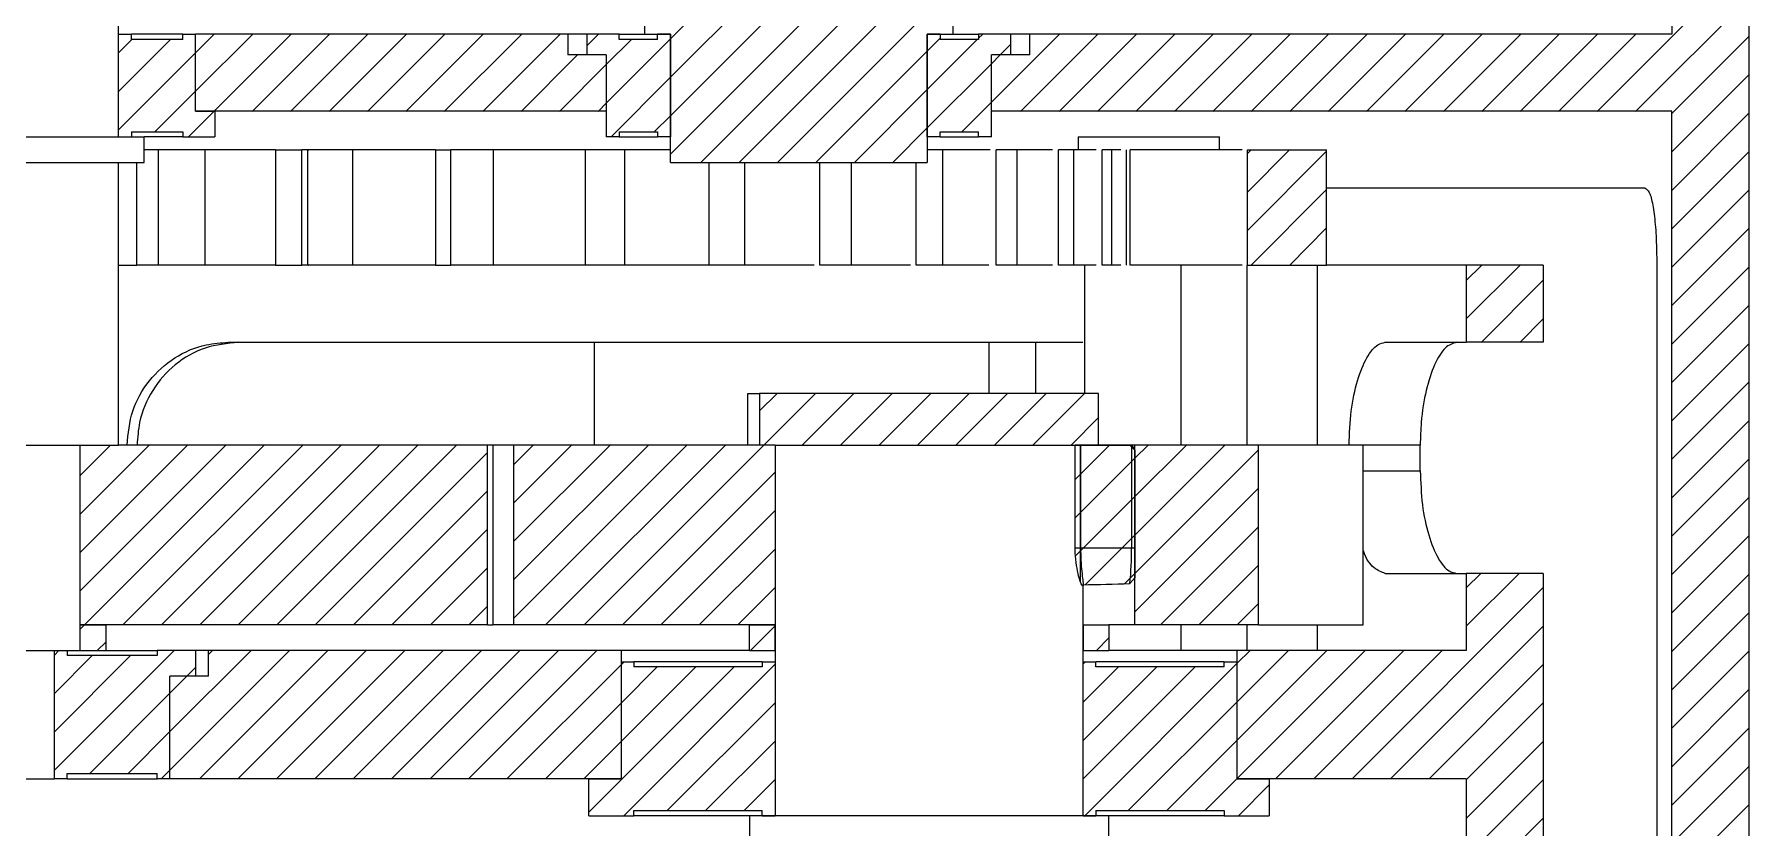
# Model space of a CAD drawing. Header units: millimetres. Extents: x -10 to 1189, y -23 to 841.
# Drawn here: x 637.7 to 838.1, y 431.4 to 524.2 of the extents above; entities that cross this region are included whole.
import ezdxf

# ---------------------------------------------------------------- set-up
doc = ezdxf.new("R2010")
doc.units = ezdxf.units.MM

# ---------------------------------------------------------------- blocks, each defined once
blk = doc.blocks.new('SW_HATCH_0')
at = {"color": 0, "linetype": 'Continuous', "lineweight": 18}
for p, q in [((150, 190.41), (197, 237.41)), ((150, 194.9), (192.51, 237.41)), ((150, 199.39), (188.02, 237.41)), ((153.49, 189.41), (201.49, 237.41)), ((157.98, 189.41), (205.98, 237.41)), ((162.47, 189.41), (210.47, 237.41)), ((150, 203.88), (168.53, 222.41)), ((258.28, 195.41), (276, 213.14)), ((262.77, 195.41), (276, 208.65)), ((94.5, 197.77), (101.14, 204.41)), ((94.5, 202.26), (96.65, 204.41)), ((96.63, 195.41), (105.63, 204.41)), ((101.12, 195.41), (110.12, 204.41)), ((105.61, 195.41), (114.61, 204.41)), ((110.1, 195.41), (119.1, 204.41)), ((114.59, 195.41), (123.59, 204.41)), ((119.08, 195.41), (128.08, 204.41)), ((123.57, 195.41), (132.57, 204.41)), ((128.06, 195.41), (137.06, 204.41)), ((140.25, 203.11), (141.55, 204.41)), ((186, 203.96), (186.45, 204.41)), ((187.5, 196.48), (195.43, 204.41)), ((190.92, 195.41), (199.92, 204.41)), ((195.41, 195.41), (204.41, 204.41)), ((199.9, 195.41), (208.9, 204.41)), ((204.39, 195.41), (213.39, 204.41)), ((208.89, 195.41), (217.89, 204.41)), ((213.38, 195.41), (222.38, 204.41)), ((217.87, 195.41), (226.87, 204.41)), ((222.36, 195.41), (231.36, 204.41)), ((226.85, 195.41), (235.85, 204.41)), ((231.34, 195.41), (240.34, 204.41)), ((235.83, 195.41), (244.83, 204.41)), ((240.32, 195.41), (249.32, 204.41)), ((244.81, 195.41), (253.81, 204.41)), ((249.3, 195.41), (258.3, 204.41)), ((253.79, 195.41), (262.79, 204.41)), ((85.5, 197.75), (91.56, 203.81)), ((85.5, 202.24), (87.07, 203.81)), ((142.5, 196.38), (150, 203.88)), ((142.5, 200.87), (145.44, 203.81)), ((166.96, 189.41), (180, 202.45)), ((180, 202.45), (181.5, 203.95)), ((180, 197.96), (185.85, 203.81)), ((188.54, 202.01), (189.75, 203.22)), ((267, 195.16), (276, 204.16)), ((85.5, 193.26), (94.5, 202.26)), ((132.55, 195.41), (139.15, 202.01)), ((137.04, 195.41), (142.5, 200.87)), ((180, 193.47), (187.5, 200.97)), ((187.5, 200.97), (188.54, 202.01)), ((143.02, 192.41), (150, 199.39)), ((267, 190.67), (276, 199.67)), ((89.74, 193.01), (94.5, 197.77)), ((141.53, 195.41), (142.5, 196.38)), ((171.45, 189.41), (180, 197.96)), ((184.03, 193.01), (187.5, 196.48)), ((93.63, 192.41), (96.63, 195.41)), ((148.11, 193.01), (150, 194.9)), ((267, 186.18), (276, 195.18)), ((175.94, 189.41), (180, 193.47)), ((217.42, 190.47), (217.86, 190.91)), ((217.42, 185.98), (222.35, 190.91)), ((217.42, 181.49), (226.68, 190.76)), ((267, 181.69), (276, 190.69)), ((217.83, 177.41), (226.68, 186.27)), ((267, 177.2), (276, 186.2)), ((222.32, 177.41), (226.68, 181.78)), ((267, 172.71), (276, 181.71)), ((243, 175.65), (244.77, 177.41)), ((243, 171.16), (249.26, 177.41)), ((267, 168.22), (276, 177.22)), ((244.75, 168.41), (252, 175.67)), ((267, 163.73), (276, 172.73)), ((249.24, 168.41), (252, 171.18)), ((267, 159.24), (276, 168.24)), ((160.41, 160.41), (162.41, 162.41)), ((160.9, 156.41), (166.9, 162.41)), ((165.39, 156.41), (171.39, 162.41)), ((169.88, 156.41), (175.88, 162.41)), ((174.37, 156.41), (180.37, 162.41)), ((178.86, 156.41), (184.86, 162.41)), ((183.36, 156.41), (189.36, 162.41)), ((187.85, 156.41), (193.85, 162.41)), ((192.34, 156.41), (198.34, 162.41)), ((267, 154.75), (276, 163.75)), ((196.83, 156.41), (200.03, 159.62)), ((267, 150.26), (276, 159.26)), ((81, 139.37), (98.04, 156.41)), ((81, 143.86), (93.55, 156.41)), ((81, 148.35), (89.06, 156.41)), ((81, 152.84), (84.57, 156.41)), ((81.53, 135.41), (102.53, 156.41)), ((86.02, 135.41), (107.02, 156.41)), ((90.51, 135.41), (111.51, 156.41)), ((95, 135.41), (116, 156.41)), ((99.49, 135.41), (120.49, 156.41)), ((103.98, 135.41), (124.98, 156.41)), ((131.67, 136.16), (151.92, 156.41)), ((131.67, 140.65), (147.43, 156.41)), ((131.67, 145.14), (142.94, 156.41)), ((131.67, 149.63), (138.45, 156.41)), ((131.67, 154.12), (133.96, 156.41)), ((135.41, 135.41), (156.41, 156.41)), ((139.9, 135.41), (160.9, 156.41)), ((197.3, 152.39), (201.32, 156.41)), ((204.28, 154.88), (205.81, 156.41)), ((204.28, 150.39), (210.3, 156.41)), ((204.28, 145.9), (214.79, 156.41)), ((108.47, 135.41), (128.61, 155.55)), ((197.3, 147.9), (204.28, 154.88)), ((204.28, 141.41), (218.71, 155.85)), ((267, 145.77), (276, 154.77)), ((144.39, 135.41), (162.22, 153.24)), ((112.96, 135.41), (128.61, 151.06)), ((197.34, 143.45), (204.28, 150.39)), ((204.28, 136.92), (218.71, 151.36)), ((267, 141.28), (276, 150.28)), ((148.88, 135.41), (162.22, 148.75)), ((117.45, 135.41), (128.61, 146.57)), ((207.26, 135.41), (218.71, 146.87)), ((153.37, 135.41), (162.22, 144.26)), ((198.46, 140.09), (204.28, 145.9)), ((267, 136.79), (276, 145.79)), ((211.75, 135.41), (218.71, 142.38)), ((121.94, 135.41), (128.61, 142.08)), ((203.06, 140.2), (204.28, 141.41)), ((243, 139.73), (244.69, 141.41)), ((243, 135.24), (249.18, 141.41)), ((267, 132.3), (276, 141.3)), ((157.86, 135.41), (162.22, 139.77)), ((229.67, 117.41), (252, 139.75)), ((126.43, 135.41), (128.61, 137.59)), ((216.24, 135.41), (218.71, 137.89)), ((267, 127.81), (276, 136.81)), ((81, 134.88), (81.53, 135.41)), ((159.36, 132.41), (162.22, 135.28)), ((198.22, 135.36), (198.28, 135.41)), ((234.16, 117.41), (252, 135.26)), ((78, 118.41), (92, 132.41)), ((78, 131.88), (78.53, 132.41)), ((83.02, 132.41), (84, 133.39)), ((91.5, 118.44), (105.47, 132.41)), ((91.5, 122.93), (100.98, 132.41)), ((94.96, 117.41), (109.96, 132.41)), ((96, 131.92), (96.49, 132.41)), ((99.45, 117.41), (114.45, 132.41)), ((103.94, 117.41), (118.94, 132.41)), ((108.43, 117.41), (123.43, 132.41)), ((112.92, 117.41), (127.92, 132.41)), ((117.41, 117.41), (132.41, 132.41)), ((121.9, 117.41), (136.9, 132.41)), ((126.39, 117.41), (141.39, 132.41)), ((199.77, 132.41), (201.22, 133.87)), ((216.22, 130.91), (217.73, 132.41)), ((216.22, 126.42), (222.22, 132.41)), ((216.22, 121.93), (226.71, 132.41)), ((216.22, 117.44), (231.2, 132.41)), ((220.69, 117.41), (235.69, 132.41)), ((225.18, 117.41), (240.18, 132.41)), ((267, 123.32), (276, 132.32)), ((78, 122.9), (86.91, 131.81)), ((78, 127.39), (82.42, 131.81)), ((93.49, 129.41), (94.5, 130.42)), ((130.89, 117.41), (144.22, 130.75)), ((140.47, 113.53), (157.44, 130.49)), ((144.22, 130.75), (144.57, 131.09)), ((144.22, 121.77), (152.95, 130.49)), ((144.22, 126.26), (148.46, 130.49)), ((144.53, 113.09), (162.22, 130.79)), ((198.22, 130.87), (198.45, 131.09)), ((198.22, 117.4), (211.32, 130.49)), ((198.22, 121.89), (206.83, 130.49)), ((198.22, 126.38), (202.34, 130.49)), ((198.41, 113.09), (216.22, 130.91)), ((238.65, 117.41), (252, 130.77)), ((91.5, 127.42), (93.49, 129.41)), ((82.09, 118.01), (91.5, 127.42)), ((135.38, 117.41), (144.22, 126.26)), ((149.62, 113.69), (162.22, 126.3)), ((203.5, 113.69), (216.22, 126.42)), ((243, 117.28), (252, 126.28)), ((267, 118.83), (276, 127.83)), ((86.58, 118.01), (91.5, 122.93)), ((267, 114.34), (276, 123.34)), ((139.87, 117.41), (144.22, 121.77)), ((154.11, 113.69), (162.22, 121.81)), ((207.99, 113.69), (216.22, 121.93)), ((243, 112.79), (252, 121.79)), ((90.47, 117.41), (91.5, 118.44)), ((267, 109.85), (276, 118.85)), ((158.6, 113.69), (162.22, 117.32)), ((212.48, 113.69), (216.22, 117.44)), ((216.37, 113.09), (219.97, 116.7)), ((243.12, 108.41), (252, 117.3)), ((267, 105.36), (276, 114.36)), ((247.61, 108.41), (252, 112.81))]:
    blk.add_line(p, q, dxfattribs=at)

msp = doc.modelspace()

# ---------------------------------------------------------------- linework, layer by layer
at = {"color": 7, "linetype": 'Continuous', "lineweight": 25}
for p, q in [((838.06, 657.67), (838.06, 266.17)), ((829.06, 642.67), (829.06, 524.17)), ((647.56, 512.17), (647.56, 527.17)), ((709.06, 524.17), (709.06, 527.17)), ((745.06, 527.17), (745.06, 524.17)), ((647.56, 512.17), (647.56, 524.17)), ((647.56, 524.17), (649.06, 524.17)), ((655.06, 524.17), (649.06, 524.17)), ((649.06, 523.57), (649.06, 524.17)), ((655.06, 523.57), (649.06, 523.57)), ((655.06, 523.57), (655.06, 524.17)), ((655.06, 524.17), (656.56, 524.17)), ((656.56, 515.17), (656.56, 524.17)), ((700.06, 524.17), (656.56, 524.17)), ((700.06, 524.17), (700.06, 521.77)), ((702.31, 524.17), (700.06, 524.17)), ((702.31, 521.77), (702.31, 524.17)), ((706.06, 524.17), (702.31, 524.17)), ((706.06, 523.57), (706.06, 524.17)), ((706.06, 524.17), (709.06, 524.17)), ((710.56, 523.57), (706.06, 523.57)), ((709.06, 524.17), (712.06, 524.17)), ((710.56, 523.57), (710.56, 524.17)), ((712.06, 524.17), (710.56, 524.17)), ((712.06, 509.17), (712.06, 524.17)), ((712.06, 524.17), (712.06, 512.17)), ((742.06, 524.17), (745.06, 524.17)), ((742.06, 524.17), (742.06, 509.17)), ((742.06, 512.17), (742.06, 524.17)), ((743.56, 524.17), (742.06, 524.17)), ((743.56, 524.17), (743.56, 523.57)), ((748.06, 523.57), (743.56, 523.57)), ((745.06, 524.17), (748.06, 524.17)), ((748.06, 524.17), (748.06, 523.57)), ((751.81, 524.17), (748.06, 524.17)), ((751.81, 524.17), (751.81, 521.77)), ((754.06, 524.17), (751.81, 524.17)), ((754.06, 521.77), (754.06, 524.17)), ((829.06, 524.17), (754.06, 524.17)), ((704.56, 521.77), (700.06, 521.77)), ((704.56, 521.77), (702.31, 521.77)), ((704.56, 521.77), (704.56, 512.17)), ((704.56, 521.77), (704.56, 515.17)), ((749.56, 512.17), (749.56, 521.77)), ((751.81, 521.77), (749.56, 521.77)), ((749.56, 515.17), (749.56, 521.77)), ((754.06, 521.77), (749.56, 521.77)), ((656.56, 515.17), (658.81, 515.17)), ((704.56, 515.17), (656.56, 515.17)), ((658.81, 515.17), (658.81, 512.17)), ((829.06, 515.17), (749.56, 515.17)), ((829.06, 251.17), (829.06, 515.17)), ((599.56, 512.17), (650.56, 512.17)), ((649.06, 512.77), (649.06, 512.17)), ((649.06, 512.77), (655.06, 512.77)), ((650.56, 509.17), (650.56, 512.17)), ((655.06, 512.17), (650.56, 512.17)), ((655.06, 512.77), (655.06, 512.17)), ((655.06, 512.17), (658.81, 512.17)), ((706.06, 512.17), (704.56, 512.17)), ((706.06, 512.77), (706.06, 512.17)), ((706.06, 512.77), (710.56, 512.77)), ((706.06, 512.17), (710.56, 512.17)), ((710.56, 512.77), (710.56, 512.17)), ((712.06, 512.17), (710.56, 512.17)), ((743.56, 512.17), (742.06, 512.17)), ((743.56, 512.17), (743.56, 512.77)), ((743.56, 512.77), (748.06, 512.77)), ((743.56, 512.17), (748.06, 512.17)), ((748.06, 512.17), (748.06, 512.77)), ((749.56, 512.17), (748.06, 512.17)), ((759.71, 512.17), (759.71, 510.67)), ((759.71, 512.17), (776.21, 512.17)), ((776.21, 510.67), (776.21, 512.17)), ((599.56, 509.17), (650.56, 509.17)), ((647.56, 476.17), (647.56, 509.17)), ((649.68, 497.17), (649.68, 509.17)), ((652.21, 497.17), (652.21, 510.67)), ((657.68, 510.67), (652.21, 510.67)), ((657.68, 497.17), (657.68, 510.67)), ((665.89, 510.67), (665.89, 497.17)), ((665.89, 510.67), (668.98, 510.67)), ((668.98, 497.17), (668.98, 510.67)), ((669.67, 497.17), (669.67, 510.67)), ((674.94, 510.67), (669.67, 510.67)), ((674.94, 497.17), (674.94, 510.67)), ((684.61, 510.67), (684.61, 497.17)), ((684.61, 510.67), (686.4, 510.67)), ((686.4, 497.17), (686.4, 510.67)), ((691.39, 510.67), (686.4, 510.67)), ((691.39, 497.17), (691.39, 510.67)), ((702.12, 497.17), (702.12, 510.67)), ((706.74, 510.67), (702.12, 510.67)), ((706.74, 497.17), (706.74, 510.67)), ((712.06, 509.17), (742.06, 509.17)), ((716.58, 497.17), (716.58, 509.17)), ((720.76, 497.17), (720.76, 509.17)), ((729.53, 497.17), (729.53, 509.17)), ((733.2, 497.17), (733.2, 509.17)), ((740.77, 497.17), (740.77, 509.17)), ((743.87, 510.67), (742.06, 510.67)), ((743.87, 497.17), (743.87, 510.67)), ((749.42, 510.67), (743.87, 510.67)), ((750.11, 497.17), (750.11, 510.67)), ((752.58, 510.67), (750.11, 510.67)), ((752.58, 497.17), (752.58, 510.67)), ((756.71, 510.67), (752.58, 510.67)), ((757.39, 497.17), (757.39, 510.67)), ((759.21, 510.67), (757.39, 510.67)), ((759.21, 497.17), (759.21, 510.67)), ((761.82, 510.67), (759.21, 510.67)), ((762.5, 497.17), (762.5, 510.67)), ((763.63, 510.67), (762.5, 510.67)), ((763.63, 497.17), (763.63, 510.67)), ((764.67, 510.67), (763.63, 510.67)), ((765.36, 497.17), (765.36, 510.67)), ((765.77, 497.17), (765.77, 510.67)), ((779.48, 497.17), (779.48, 510.67)), ((779.48, 510.67), (788.74, 510.67)), ((788.74, 497.17), (788.74, 510.67)), ((825.95, 506.17), (788.74, 506.17)), ((647.56, 497.17), (649.68, 497.17)), ((657.68, 497.17), (652.21, 497.17)), ((665.89, 497.17), (668.98, 497.17)), ((674.94, 497.17), (669.67, 497.17)), ((684.61, 497.17), (686.4, 497.17)), ((691.39, 497.17), (686.4, 497.17)), ((706.74, 497.17), (702.12, 497.17)), ((720.76, 497.17), (716.58, 497.17)), ((733.2, 497.17), (729.53, 497.17)), ((743.87, 497.17), (740.77, 497.17)), ((749.25, 497.17), (743.87, 497.17)), ((752.58, 497.17), (750.11, 497.17)), ((756.71, 497.17), (752.58, 497.17)), ((759.21, 497.17), (757.39, 497.17)), ((761.82, 497.17), (759.21, 497.17)), ((760.46, 497.17), (760.46, 482.17)), ((763.63, 497.17), (762.5, 497.17)), ((764.67, 497.17), (763.63, 497.17)), ((771.71, 497.17), (771.71, 476.17)), ((779.45, 476.17), (779.45, 497.17)), ((779.48, 497.17), (788.74, 497.17)), ((787.63, 497.17), (787.63, 476.17)), ((805.06, 497.17), (788.74, 497.17)), ((805.06, 497.17), (805.06, 488.17)), ((814.06, 497.17), (805.06, 497.17)), ((814.06, 497.17), (814.06, 488.17)), ((827.32, 497.17), (827.32, 269.17)), ((660.4, 488.17), (760.24, 488.17)), ((703.13, 488.17), (703.13, 476.17)), ((749.25, 488.17), (749.25, 482.17)), ((754.73, 488.17), (754.73, 482.17)), ((795.58, 488.17), (805.06, 488.17)), ((814.06, 488.17), (805.06, 488.17)), ((721.11, 476.17), (721.11, 482.17)), ((721.11, 482.17), (722.47, 482.17)), ((722.47, 482.17), (722.47, 476.17)), ((762.09, 482.17), (722.47, 482.17)), ((762.09, 476.17), (762.09, 482.17)), ((602.56, 476.17), (647.56, 476.17)), ((643.06, 452.17), (643.06, 476.17)), ((643.06, 455.17), (643.06, 476.17)), ((690.67, 476.17), (647.56, 476.17)), ((690.67, 455.17), (690.67, 476.17)), ((691.31, 476.17), (691.31, 455.17)), ((693.73, 476.17), (693.73, 455.17)), ((724.28, 476.17), (693.73, 476.17)), ((702.23, 476.17), (702.23, 476.17)), ((724.28, 476.17), (722.47, 476.17)), ((724.28, 476.17), (724.28, 432.85)), ((724.28, 476.17), (724.28, 455.17)), ((724.28, 476.17), (759.36, 476.17)), ((759.36, 476.17), (765.74, 476.17)), ((762.09, 476.17), (759.36, 476.17)), ((759.36, 464.17), (759.36, 476.17)), ((759.98, 460.18), (759.98, 476.17)), ((759.98, 476.17), (759.98, 464.17)), ((762.09, 476.17), (765.94, 476.17)), ((766.34, 476.17), (762.09, 476.17)), ((765.74, 476.17), (765.94, 476.17)), ((766.34, 475.57), (765.74, 476.17)), ((765.94, 476.17), (766.34, 475.73)), ((765.94, 476.17), (765.94, 464.17)), ((766.34, 455.17), (766.34, 476.17)), ((780.78, 476.17), (766.34, 476.17)), ((766.34, 475.57), (766.34, 460.64)), ((780.78, 455.17), (780.78, 476.17)), ((799.68, 476.17), (791.36, 476.17)), ((793.02, 455.17), (793.02, 476.17)), ((799.68, 473.17), (799.68, 476.17)), ((793.02, 473.17), (799.68, 473.17)), ((759.36, 464.17), (765.94, 464.17)), ((759.36, 464.17), (759.98, 464.17)), ((765.94, 464.17), (766.34, 464.17)), ((795.58, 461.17), (805.06, 461.17)), ((805.06, 461.17), (805.06, 452.17)), ((814.06, 461.17), (805.06, 461.17)), ((814.06, 461.17), (814.06, 428.17)), ((760.28, 432.85), (760.28, 459.87)), ((765.74, 459.97), (766.34, 460.64)), ((643.06, 455.17), (646.06, 455.17)), ((690.67, 455.17), (643.06, 455.17)), ((646.06, 455.17), (646.06, 452.17)), ((690.67, 455.17), (691.31, 455.17)), ((724.28, 455.17), (693.73, 455.17)), ((721.28, 452.17), (721.28, 455.17)), ((721.28, 455.17), (724.28, 455.17)), ((724.28, 452.17), (724.28, 455.17)), ((760.28, 455.17), (760.28, 452.17)), ((760.28, 455.17), (763.28, 455.17)), ((763.28, 455.17), (763.28, 452.17)), ((766.34, 455.17), (763.28, 455.17)), ((780.78, 455.17), (766.34, 455.17)), ((771.71, 455.17), (771.71, 452.17)), ((779.45, 452.17), (779.45, 455.17)), ((787.63, 455.17), (787.63, 452.17)), ((607.06, 452.17), (643.06, 452.17)), ((640.06, 437.17), (640.06, 452.17)), ((640.06, 437.17), (640.06, 452.17)), ((641.56, 452.17), (641.56, 451.57)), ((652.06, 451.57), (641.56, 451.57)), ((643.06, 452.17), (652.06, 452.17)), ((643.06, 452.17), (646.06, 452.17)), ((643.06, 452.17), (646.06, 452.17)), ((652.06, 452.17), (652.06, 451.57)), ((656.56, 452.17), (652.06, 452.17)), ((656.56, 452.17), (656.56, 449.17)), ((658.06, 452.17), (656.56, 452.17)), ((658.06, 449.17), (658.06, 452.17)), ((706.28, 452.17), (658.06, 452.17)), ((706.28, 452.17), (706.28, 437.17)), ((721.28, 452.17), (706.28, 452.17)), ((706.28, 450.85), (706.28, 437.17)), ((706.28, 450.85), (707.78, 450.85)), ((707.78, 450.85), (707.78, 450.25)), ((722.78, 450.85), (707.78, 450.85)), ((721.28, 452.17), (724.28, 452.17)), ((722.78, 450.85), (722.78, 450.25)), ((722.78, 450.85), (724.28, 450.85)), ((724.28, 450.85), (724.28, 432.85)), ((760.28, 452.17), (763.28, 452.17)), ((760.28, 432.85), (760.28, 450.85)), ((760.28, 450.85), (761.78, 450.85)), ((776.78, 450.85), (761.78, 450.85)), ((761.78, 450.25), (761.78, 450.85)), ((778.28, 452.17), (763.28, 452.17)), ((776.78, 450.25), (776.78, 450.85)), ((776.78, 450.85), (778.28, 450.85)), ((778.28, 437.17), (778.28, 452.17)), ((805.06, 452.17), (778.28, 452.17)), ((778.28, 437.17), (778.28, 450.85)), ((653.56, 437.17), (653.56, 449.17)), ((656.56, 449.17), (653.56, 449.17)), ((658.06, 449.17), (653.56, 449.17)), ((722.78, 450.25), (707.78, 450.25)), ((776.78, 450.25), (761.78, 450.25)), ((610.06, 437.17), (640.06, 437.17)), ((641.56, 437.17), (640.06, 437.17)), ((641.56, 437.17), (641.56, 437.77)), ((641.56, 437.77), (652.06, 437.77)), ((641.56, 437.17), (652.06, 437.17)), ((652.06, 437.17), (652.06, 437.77)), ((653.56, 437.17), (652.06, 437.17)), ((706.28, 437.17), (653.56, 437.17)), ((702.53, 432.85), (702.53, 437.17)), ((702.53, 437.17), (706.28, 437.17)), ((778.28, 437.17), (782.03, 437.17)), ((805.06, 437.17), (778.28, 437.17)), ((782.03, 437.17), (782.03, 432.85)), ((805.06, 437.17), (805.06, 428.17)), ((702.53, 432.85), (707.78, 432.85)), ((707.78, 432.85), (707.78, 433.45)), ((707.78, 433.45), (722.78, 433.45)), ((722.78, 432.85), (707.78, 432.85)), ((721.28, 432.85), (721.28, 429.85)), ((763.28, 432.85), (721.28, 432.85)), ((722.78, 432.85), (722.78, 433.45)), ((722.78, 432.85), (724.28, 432.85)), ((760.28, 432.85), (761.78, 432.85)), ((761.78, 433.45), (761.78, 432.85)), ((761.78, 433.45), (776.78, 433.45)), ((776.78, 432.85), (761.78, 432.85)), ((763.28, 429.85), (763.28, 432.85)), ((776.78, 433.45), (776.78, 432.85)), ((776.78, 432.85), (782.03, 432.85))]:
    msp.add_line(p, q, dxfattribs=at)
msp.add_arc((734.2, 463.56), 31.74, 353.4947, 1.0896, dxfattribs=at)
msp.add_ellipse((742.28, 464.17), major_axis=(65.35, 0), ratio=0.068862, start_param=4.990241, end_param=5.079518, dxfattribs=at)
for points, knots in [([(652.21, 510.67), (652.04, 510.67), (651.81, 510.67), (650.82, 510.67), (650.56, 510.67)], [0, 0, 0, 0, 0.7379817, 1, 1, 1, 1]), ([(665.89, 510.67), (664.12, 510.67), (660.97, 510.67), (658.68, 510.67), (657.68, 510.67)], [0, 0, 0, 0, 0.560078, 1, 1, 1, 1]), ([(669.74, 510.67), (669.79, 510.67), (669.92, 510.67), (669.35, 510.67), (668.98, 510.67)], [0, 0, 0, 0, 0.36404, 1, 1, 1, 1]), ([(684.61, 510.67), (682.59, 510.67), (678.99, 510.67), (676.18, 510.67), (674.94, 510.67)], [0, 0, 0, 0, 0.560078, 1, 1, 1, 1]), ([(702.35, 510.67), (700.12, 510.67), (696.13, 510.67), (692.83, 510.67), (691.39, 510.67)], [0, 0, 0, 0, 0.560078, 1, 1, 1, 1]), ([(712.06, 510.67), (711.96, 510.67), (710.01, 510.67), (708.33, 510.67), (706.74, 510.67)], [0, 0, 0, 0, 0.0507166, 1, 1, 1, 1]), ([(778.85, 510.67), (776.59, 510.67), (772.38, 510.67), (767.86, 510.67), (765.77, 510.67)], [0, 0, 0, 0, 0.536618, 1, 1, 1, 1]), ([(825.95, 506.17), (826.12, 506.07), (826.46, 505.87), (826.87, 504.32), (827.16, 502.04), (827.3, 499.51), (827.31, 497.83), (827.32, 497.17)], [0, 0, 0, 0, 0.214635, 0.429276, 0.643809, 0.858389, 1, 1, 1, 1]), ([(652.21, 497.17), (652.01, 497.17), (651.65, 497.17), (650.28, 497.17), (649.68, 497.17)], [0, 0, 0, 0, 0.559727, 1, 1, 1, 1]), ([(665.89, 497.17), (664.12, 497.17), (660.97, 497.17), (658.68, 497.17), (657.68, 497.17)], [0, 0, 0, 0, 0.5600776, 1, 1, 1, 1]), ([(669.74, 497.17), (669.79, 497.17), (669.92, 497.17), (669.35, 497.17), (668.98, 497.17)], [0, 0, 0, 0, 0.3640401, 1, 1, 1, 1]), ([(684.61, 497.17), (682.59, 497.17), (678.99, 497.17), (676.18, 497.17), (674.94, 497.17)], [0, 0, 0, 0, 0.560078, 1, 1, 1, 1]), ([(702.35, 497.17), (700.12, 497.17), (696.13, 497.17), (692.83, 497.17), (691.39, 497.17)], [0, 0, 0, 0, 0.560078, 1, 1, 1, 1]), ([(716.58, 497.17), (714.94, 497.17), (711.41, 497.17), (708.37, 497.17), (706.74, 497.17)], [0, 0, 0, 0, 0.464731, 1, 1, 1, 1]), ([(728.85, 497.17), (727.97, 497.17), (725.11, 497.17), (722.54, 497.17), (720.76, 497.17)], [0, 0, 0, 0, 0.306307, 1, 1, 1, 1]), ([(740.09, 497.17), (739.74, 497.17), (737.34, 497.17), (735.11, 497.17), (733.2, 497.17)], [0, 0, 0, 0, 0.142945, 1, 1, 1, 1]), ([(778.85, 497.17), (776.59, 497.17), (772.38, 497.17), (767.86, 497.17), (765.77, 497.17)], [0, 0, 0, 0, 0.536618, 1, 1, 1, 1]), ([(648.56, 476.17), (648.69, 477.52), (648.95, 480.21), (651, 483.81), (654.01, 486.52), (657.34, 487.96), (659.53, 488.11), (660.4, 488.17)], [0, 0, 0, 0, 0.21459, 0.429181, 0.64373, 0.858112, 1, 1, 1, 1]), ([(661.58, 488.17), (660.25, 488.03), (657.6, 487.77), (654.05, 485.71), (651.37, 482.67), (649.94, 479.29), (649.79, 477.06), (649.73, 476.17)], [0, 0, 0, 0, 0.214572, 0.429157, 0.643516, 0.857976, 1, 1, 1, 1]), ([(791.36, 476.17), (791.41, 477.52), (791.51, 480.21), (792.3, 483.81), (793.4, 486.52), (794.57, 487.96), (795.3, 488.11), (795.58, 488.17)], [0, 0, 0, 0, 0.21459, 0.429181, 0.64373, 0.858112, 1, 1, 1, 1]), ([(803.92, 488.17), (803.47, 488.03), (802.58, 487.77), (801.31, 485.71), (800.31, 482.67), (799.76, 479.29), (799.7, 477.06), (799.68, 476.17)], [0, 0, 0, 0, 0.2145722, 0.4291569, 0.6435162, 0.8579757, 1, 1, 1, 1]), ([(702.23, 476.17), (700.21, 476.17), (697.18, 476.17), (692.97, 476.17), (691.23, 476.17), (690.67, 476.17)], [0, 0, 0, 0, 0.575036, 0.864223, 1, 1, 1, 1]), ([(693.73, 476.17), (693.14, 476.17), (692.31, 476.17), (691.53, 476.17), (691.31, 476.17)], [0, 0, 0, 0, 0.71522, 1, 1, 1, 1]), ([(793.02, 476.17), (792.8, 476.17), (791.69, 476.17), (789.52, 476.17), (786.33, 476.17), (783.61, 476.17), (781.71, 476.17), (781.09, 476.17), (780.78, 476.17)], [0, 0, 0, 0, 0.060585, 0.320216, 0.579604, 0.83826, 0.917497, 1, 1, 1, 1]), ([(799.68, 473.17), (799.73, 471.82), (799.83, 469.12), (800.61, 465.52), (801.72, 462.81), (802.89, 461.37), (803.63, 461.23), (803.92, 461.17)], [0, 0, 0, 0, 0.2146, 0.429201, 0.643762, 0.858174, 1, 1, 1, 1]), ([(759.98, 464.17), (759.99, 463.67), (760.01, 462.68), (760.13, 461.35), (760.25, 460.32), (760.3, 459.71), (760.22, 459.61), (760.02, 460), (759.75, 460.84), (759.5, 462.06), (759.37, 463.25), (759.36, 463.96), (759.36, 464.17)], [0, 0, 0, 0, 0.105065, 0.210049, 0.317118, 0.42565, 0.531967, 0.635945, 0.740887, 0.848664, 0.956928, 1, 1, 1, 1]), ([(795.58, 461.17), (795.15, 461.32), (794.28, 461.63), (793.36, 462.8), (793.02, 463.83), (793.02, 463.85)], [0, 0, 0, 0, 0.495234, 0.990501, 1, 1, 1, 1]), ([(693.73, 455.17), (693.14, 455.17), (692.31, 455.17), (691.53, 455.17), (691.31, 455.17)], [0, 0, 0, 0, 0.7152199, 1, 1, 1, 1]), ([(780.78, 455.17), (781.09, 455.17), (781.71, 455.17), (783.61, 455.17), (786.33, 455.17), (789.52, 455.17), (791.69, 455.17), (792.8, 455.17), (793.02, 455.17)], [0, 0, 0, 0, 0.082503, 0.16174, 0.420396, 0.679784, 0.939415, 1, 1, 1, 1])]:
    msp.add_open_spline(points, degree=3, knots=knots, dxfattribs=at)

# ---------------------------------------------------------------- block references
at = {"color": 7, "linetype": 'Continuous', "lineweight": 18}
msp.add_blockref('SW_HATCH_0', (562.06, 319.75), dxfattribs=at)

doc.saveas('drawing.dxf')
